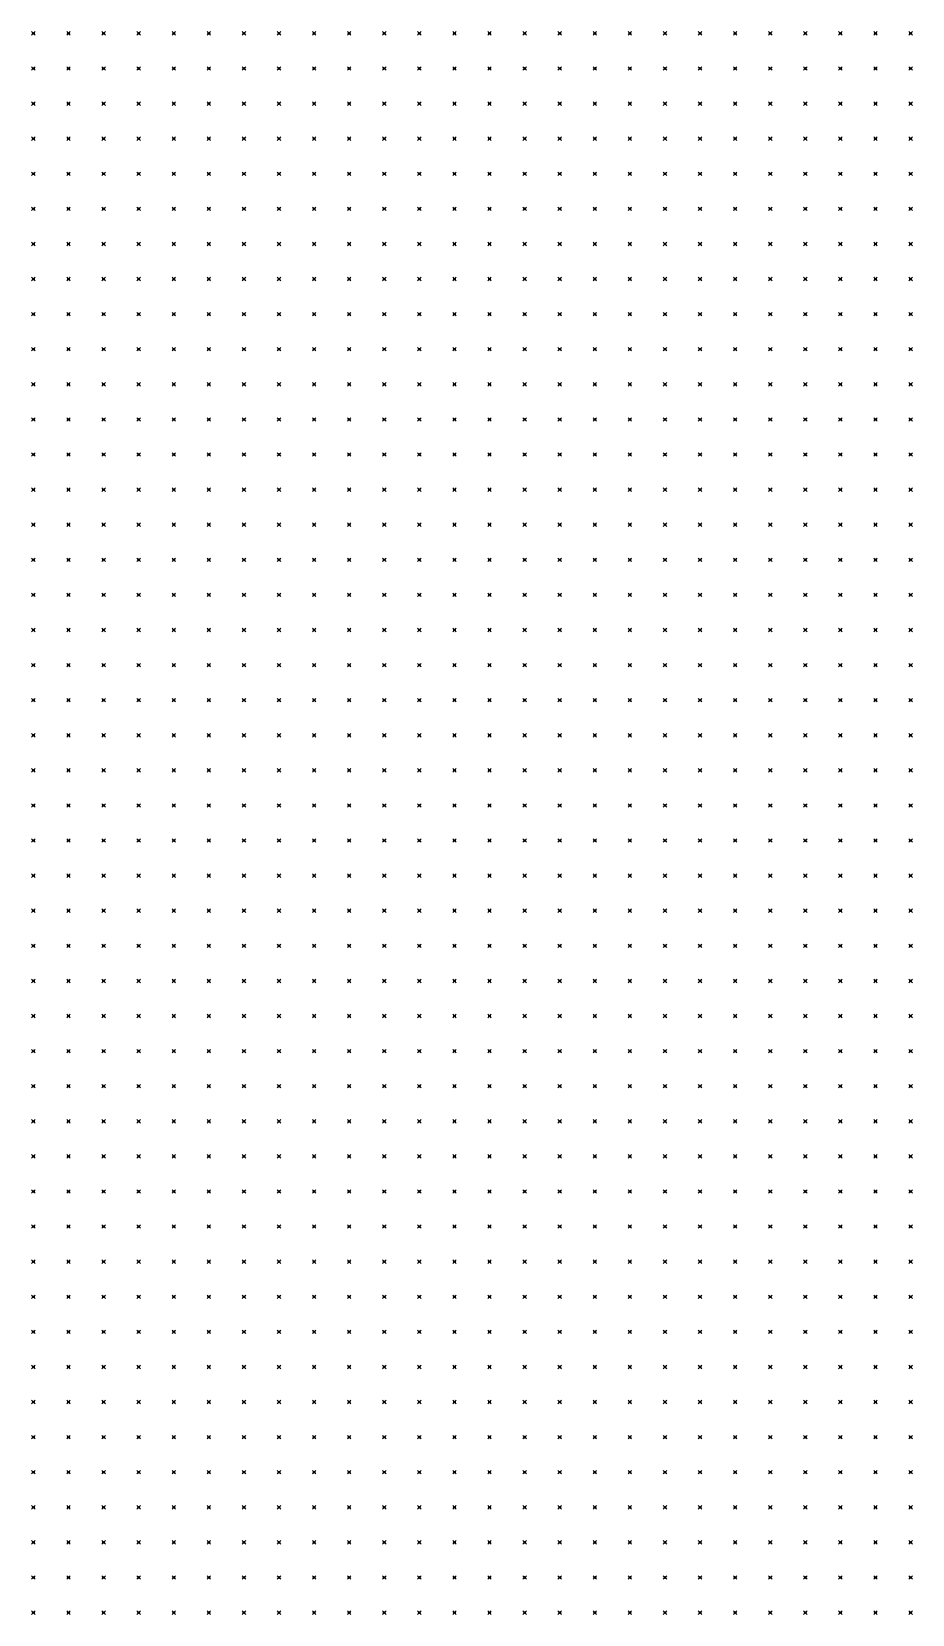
# Model space of a CAD drawing. Header units: metres. Extents: x 441556 to 446409, y 432338 to 461058.
# Drawn here: x 443955 to 444030.3, y 445565.2 to 445700.4 of the extents above; entities that cross this region are included whole.
import ezdxf

# ---------------------------------------------------------------- set-up
doc = ezdxf.new("R2010")
doc.units = ezdxf.units.M
doc.header["$MEASUREMENT"] = 0
doc.header["$PDMODE"] = 35
doc.header["$PDSIZE"] = 0.15
doc.layers.add('DTM-NOK-RevN_POINTS', color=91, linetype='Continuous')

msp = doc.modelspace()

# ---------------------------------------------------------------- linework, layer by layer
at = {"layer": 'DTM-NOK-RevN_POINTS'}
for p in [(443955.189, 445700.294, 395.166), (443958.189, 445700.294, 393.133), (443961.188, 445700.294, 391.348), (443964.187, 445700.294, 389.669), (443967.187, 445700.294, 387.248), (443970.186, 445700.294, 385.604), (443973.185, 445700.294, 383.741), (443976.185, 445700.294, 381.841), (443979.184, 445700.294, 379.428), (443982.183, 445700.294, 377.111), (443985.183, 445700.294, 375.407), (443988.182, 445700.294, 373.118), (443991.181, 445700.294, 371.125), (443994.181, 445700.294, 368.842), (443997.18, 445700.294, 366.744), (444000.18, 445700.294, 364.778), (444003.179, 445700.294, 362.876), (444006.178, 445700.294, 360.97), (444009.178, 445700.294, 359.061), (444012.177, 445700.294, 356.714), (444015.176, 445700.294, 353.985), (444018.176, 445700.294, 351.684), (444021.175, 445700.294, 350.128), (444024.174, 445700.294, 347.262), (444027.174, 445700.294, 344.789), (444030.173, 445700.294, 343.339), (443955.189, 445697.295, 396.848), (443958.189, 445697.295, 394.856), (443961.188, 445697.295, 392.865), (443964.187, 445697.295, 390.9), (443967.187, 445697.295, 388.601), (443970.186, 445697.295, 386.693), (443973.185, 445697.295, 384.74), (443976.185, 445697.295, 382.704), (443979.184, 445697.295, 380.777), (443982.183, 445697.295, 378.298), (443985.183, 445697.295, 376.303), (443988.182, 445697.295, 374.104), (443991.181, 445697.295, 371.875), (443994.181, 445697.295, 369.471), (443997.18, 445697.295, 367.371), (444000.18, 445697.295, 365.458), (444003.179, 445697.295, 363.371), (444006.178, 445697.295, 361.486), (444009.178, 445697.295, 359.45), (444012.177, 445697.295, 357.192), (444015.176, 445697.295, 354.633), (444018.176, 445697.295, 352.14), (444021.175, 445697.295, 350.297), (444024.174, 445697.295, 347.38), (444027.174, 445697.295, 345.311), (444030.173, 445697.295, 343.683), (443955.189, 445694.295, 398.084), (443958.189, 445694.295, 396.15), (443961.188, 445694.295, 394.16), (443964.187, 445694.295, 392.027), (443967.187, 445694.295, 389.882), (443970.186, 445694.295, 387.865), (443973.185, 445694.295, 385.906), (443976.185, 445694.295, 383.844), (443979.184, 445694.295, 381.635), (443982.183, 445694.295, 379.45), (443985.183, 445694.295, 377.225), (443988.182, 445694.295, 374.738), (443991.181, 445694.295, 372.628), (443994.181, 445694.295, 370.333), (443997.18, 445694.295, 368.076), (444000.18, 445694.295, 365.916), (444003.179, 445694.295, 363.817), (444006.178, 445694.295, 361.898), (444009.178, 445694.295, 359.924), (444012.177, 445694.295, 357.794), (444015.176, 445694.295, 355.36), (444018.176, 445694.295, 352.872), (444021.175, 445694.295, 350.827), (444024.174, 445694.295, 348.229), (444027.174, 445694.295, 346.4), (444030.173, 445694.295, 344.581), (443955.189, 445691.296, 399.517), (443958.189, 445691.296, 397.162), (443961.188, 445691.296, 395.187), (443964.187, 445691.296, 393.191), (443967.187, 445691.296, 390.999), (443970.186, 445691.296, 388.925), (443973.185, 445691.296, 387.012), (443976.185, 445691.296, 384.894), (443979.184, 445691.296, 382.83), (443982.183, 445691.296, 380.69), (443985.183, 445691.296, 378.197), (443988.182, 445691.296, 375.863), (443991.181, 445691.296, 373.46), (443994.181, 445691.296, 371.089), (443997.18, 445691.296, 368.879), (444000.18, 445691.296, 366.624), (444003.179, 445691.296, 364.316), (444006.178, 445691.296, 362.382), (444009.178, 445691.296, 360.409), (444012.177, 445691.296, 358.343), (444015.176, 445691.296, 356.289), (444018.176, 445691.296, 353.731), (444021.175, 445691.296, 351.547), (444024.174, 445691.296, 349.685), (444027.174, 445691.296, 347.776), (444030.173, 445691.296, 345.569), (443955.189, 445688.296, 400.676), (443958.189, 445688.296, 398.524), (443961.188, 445688.296, 396.292), (443964.187, 445688.296, 394.222), (443967.187, 445688.296, 391.977), (443970.186, 445688.296, 390.172), (443973.185, 445688.296, 388.175), (443976.185, 445688.296, 385.919), (443979.184, 445688.296, 383.762), (443982.183, 445688.296, 381.452), (443985.183, 445688.296, 379.268), (443988.182, 445688.296, 376.927), (443991.181, 445688.296, 374.445), (443994.181, 445688.296, 371.97), (443997.18, 445688.296, 369.486), (444000.18, 445688.296, 367.148), (444003.179, 445688.296, 364.803), (444006.178, 445688.296, 362.98), (444009.178, 445688.296, 361.113), (444012.177, 445688.296, 359.06), (444015.176, 445688.296, 356.654), (444018.176, 445688.296, 354.59), (444021.175, 445688.296, 352.304), (444024.174, 445688.296, 350.53), (444027.174, 445688.296, 348.845), (444030.173, 445688.296, 346.691), (443955.189, 445685.297, 401.458), (443958.189, 445685.297, 399.118), (443961.188, 445685.297, 397.085), (443964.187, 445685.297, 395.296), (443967.187, 445685.297, 393.136), (443970.186, 445685.297, 391.289), (443973.185, 445685.297, 389.184), (443976.185, 445685.297, 387.013), (443979.184, 445685.297, 384.447), (443982.183, 445685.297, 382.256), (443985.183, 445685.297, 380.044), (443988.182, 445685.297, 377.561), (443991.181, 445685.297, 375.254), (443994.181, 445685.297, 372.785), (443997.18, 445685.297, 370.359), (444000.18, 445685.297, 367.956), (444003.179, 445685.297, 365.523), (444006.178, 445685.297, 363.639), (444009.178, 445685.297, 361.666), (444012.177, 445685.297, 359.676), (444015.176, 445685.297, 357.643), (444018.176, 445685.297, 355.423), (444021.175, 445685.297, 353.06), (444024.174, 445685.297, 351.237), (444027.174, 445685.297, 349.727), (444030.173, 445685.297, 347.396), (443955.189, 445682.298, 402.219), (443958.189, 445682.298, 399.969), (443961.188, 445682.298, 398.024), (443964.187, 445682.298, 396.38), (443967.187, 445682.298, 394.685), (443970.186, 445682.298, 393.132), (443973.185, 445682.298, 390.496), (443976.185, 445682.298, 387.738), (443979.184, 445682.298, 385.28), (443982.183, 445682.298, 382.478), (443985.183, 445682.298, 380.883), (443988.182, 445682.298, 378.455), (443991.181, 445682.298, 376.42), (443994.181, 445682.298, 373.656), (443997.18, 445682.298, 371.176), (444000.18, 445682.298, 368.765), (444003.179, 445682.298, 366.414), (444006.178, 445682.298, 364.229), (444009.178, 445682.298, 362.553), (444012.177, 445682.298, 360.616), (444015.176, 445682.298, 358.496), (444018.176, 445682.298, 356.177), (444021.175, 445682.298, 354.21), (444024.174, 445682.298, 352.217), (444027.174, 445682.298, 350.615), (444030.173, 445682.298, 348.419), (443955.189, 445679.298, 402.831), (443958.189, 445679.298, 400.848), (443961.188, 445679.298, 399.6), (443964.187, 445679.298, 398.145), (443967.187, 445679.298, 396.246), (443970.186, 445679.298, 394.206), (443973.185, 445679.298, 391.558), (443976.185, 445679.298, 388.905), (443979.184, 445679.298, 386.267), (443982.183, 445679.298, 383.726), (443985.183, 445679.298, 381.748), (443988.182, 445679.298, 379.368), (443991.181, 445679.298, 377.024), (443994.181, 445679.298, 374.591), (443997.18, 445679.298, 372.034), (444000.18, 445679.298, 369.651), (444003.179, 445679.298, 367.508), (444006.178, 445679.298, 365.278), (444009.178, 445679.298, 363.496), (444012.177, 445679.298, 361.469), (444015.176, 445679.298, 358.952), (444018.176, 445679.298, 356.662), (444021.175, 445679.298, 354.88), (444024.174, 445679.298, 352.892), (444027.174, 445679.298, 351.15), (444030.173, 445679.298, 349.392), (443955.189, 445676.299, 403.936), (443958.189, 445676.299, 402.642), (443961.188, 445676.299, 401.271), (443964.187, 445676.299, 400.286), (443967.187, 445676.299, 397.816), (443970.186, 445676.299, 395.602), (443973.185, 445676.299, 393.354), (443976.185, 445676.299, 390.167), (443979.184, 445676.299, 387.559), (443982.183, 445676.299, 384.877), (443985.183, 445676.299, 382.914), (443988.182, 445676.299, 380.578), (443991.181, 445676.299, 377.702), (443994.181, 445676.299, 375.099), (443997.18, 445676.299, 373.064), (444000.18, 445676.299, 370.824), (444003.179, 445676.299, 368.546), (444006.178, 445676.299, 366.497), (444009.178, 445676.299, 364.493), (444012.177, 445676.299, 362.36), (444015.176, 445676.299, 359.701), (444018.176, 445676.299, 357.668), (444021.175, 445676.299, 355.549), (444024.174, 445676.299, 353.523), (444027.174, 445676.299, 351.764), (444030.173, 445676.299, 350.129), (443955.189, 445673.3, 405.904), (443958.189, 445673.3, 404.741), (443961.188, 445673.3, 403.56), (443964.187, 445673.3, 402.569), (443967.187, 445673.3, 400.772), (443970.186, 445673.3, 398.164), (443973.185, 445673.3, 395.746), (443976.185, 445673.3, 393.396), (443979.184, 445673.3, 388.501), (443982.183, 445673.3, 386.219), (443985.183, 445673.3, 383.594), (443988.182, 445673.3, 381.13), (443991.181, 445673.3, 378.838), (443994.181, 445673.3, 376.121), (443997.18, 445673.3, 373.647), (444000.18, 445673.3, 371.559), (444003.179, 445673.3, 369.365), (444006.178, 445673.3, 367.319), (444009.178, 445673.3, 365.186), (444012.177, 445673.3, 363.081), (444015.176, 445673.3, 360.75), (444018.176, 445673.3, 358.372), (444021.175, 445673.3, 356.382), (444024.174, 445673.3, 354.495), (444027.174, 445673.3, 352.877), (444030.173, 445673.3, 351.063), (443955.189, 445670.3, 408.683), (443958.189, 445670.3, 406.998), (443961.188, 445670.3, 405.815), (443964.187, 445670.3, 404.671), (443967.187, 445670.3, 403.134), (443970.186, 445670.3, 401.137), (443973.185, 445670.3, 398.329), (443976.185, 445670.3, 395.761), (443979.184, 445670.3, 390.276), (443982.183, 445670.3, 387.075), (443985.183, 445670.3, 384.653), (443988.182, 445670.3, 382.057), (443991.181, 445670.3, 379.471), (443994.181, 445670.3, 376.947), (443997.18, 445670.3, 374.87), (444000.18, 445670.3, 372.887), (444003.179, 445670.3, 370.44), (444006.178, 445670.3, 368.166), (444009.178, 445670.3, 365.932), (444012.177, 445670.3, 363.653), (444015.176, 445670.3, 361.36), (444018.176, 445670.3, 359.185), (444021.175, 445670.3, 357.048), (444024.174, 445670.3, 355.49), (444027.174, 445670.3, 354.17), (444030.173, 445670.3, 352.294), (443955.189, 445667.301, 411.998), (443958.189, 445667.301, 409.681), (443961.188, 445667.301, 407.976), (443964.187, 445667.301, 406.563), (443967.187, 445667.301, 405.678), (443970.186, 445667.301, 403.317), (443973.185, 445667.301, 400.468), (443976.185, 445667.301, 396.839), (443979.184, 445667.301, 393.063), (443982.183, 445667.301, 389.419), (443985.183, 445667.301, 385.61), (443988.182, 445667.301, 383.207), (443991.181, 445667.301, 380.597), (443994.181, 445667.301, 378.273), (443997.18, 445667.301, 376.081), (444000.18, 445667.301, 374.141), (444003.179, 445667.301, 371.68), (444006.178, 445667.301, 369.255), (444009.178, 445667.301, 366.805), (444012.177, 445667.301, 364.495), (444015.176, 445667.301, 362.027), (444018.176, 445667.301, 359.921), (444021.175, 445667.301, 357.97), (444024.174, 445667.301, 356.664), (444027.174, 445667.301, 355.649), (444030.173, 445667.301, 353.574), (443955.189, 445664.302, 415.536), (443958.189, 445664.302, 412.783), (443961.188, 445664.302, 410.372), (443964.187, 445664.302, 409.223), (443967.187, 445664.302, 407.816), (443970.186, 445664.302, 406.049), (443973.185, 445664.302, 402.49), (443976.185, 445664.302, 399.52), (443979.184, 445664.302, 395.493), (443982.183, 445664.302, 391.197), (443985.183, 445664.302, 386.66), (443988.182, 445664.302, 384.447), (443991.181, 445664.302, 382.186), (443994.181, 445664.302, 379.806), (443997.18, 445664.302, 377.55), (444000.18, 445664.302, 375.233), (444003.179, 445664.302, 372.791), (444006.178, 445664.302, 370.233), (444009.178, 445664.302, 367.793), (444012.177, 445664.302, 365.305), (444015.176, 445664.302, 362.984), (444018.176, 445664.302, 360.887), (444021.175, 445664.302, 359.131), (444024.174, 445664.302, 357.965), (444027.174, 445664.302, 357.141), (444030.173, 445664.302, 355.083), (443955.189, 445661.302, 419.011), (443958.189, 445661.302, 416.469), (443961.188, 445661.302, 413.722), (443964.187, 445661.302, 412.642), (443967.187, 445661.302, 411.373), (443970.186, 445661.302, 408.675), (443973.185, 445661.302, 405.743), (443976.185, 445661.302, 402.146), (443979.184, 445661.302, 399.177), (443982.183, 445661.302, 395.227), (443985.183, 445661.302, 392.689), (443988.182, 445661.302, 386.201), (443991.181, 445661.302, 383.703), (443994.181, 445661.302, 381.083), (443997.18, 445661.302, 378.438), (444000.18, 445661.302, 376.138), (444003.179, 445661.302, 373.631), (444006.178, 445661.302, 370.867), (444009.178, 445661.302, 368.155), (444012.177, 445661.302, 366.185), (444015.176, 445661.302, 363.801), (444018.176, 445661.302, 361.927), (444021.175, 445661.302, 360.363), (444024.174, 445661.302, 359.374), (444027.174, 445661.302, 358.615), (444030.173, 445661.302, 356.304), (443955.189, 445658.303, 421.693), (443958.189, 445658.303, 419.118), (443961.188, 445658.303, 417.089), (443964.187, 445658.303, 415.447), (443967.187, 445658.303, 413.456), (443970.186, 445658.303, 410.775), (443973.185, 445658.303, 407.925), (443976.185, 445658.303, 404.864), (443979.184, 445658.303, 402.239), (443982.183, 445658.303, 399.22), (443985.183, 445658.303, 395.511), (443988.182, 445658.303, 390.457), (443991.181, 445658.303, 386.685), (443994.181, 445658.303, 383.529), (443997.18, 445658.303, 380.536), (444000.18, 445658.303, 377.251), (444003.179, 445658.303, 374.696), (444006.178, 445658.303, 372.172), (444009.178, 445658.303, 369.531), (444012.177, 445658.303, 367.041), (444015.176, 445658.303, 364.76), (444018.176, 445658.303, 363.022), (444021.175, 445658.303, 361.757), (444024.174, 445658.303, 360.839), (444027.174, 445658.303, 359.813), (444030.173, 445658.303, 357.548), (443955.189, 445655.304, 425.456), (443958.189, 445655.304, 421.931), (443961.188, 445655.304, 419.645), (443964.187, 445655.304, 417.514), (443967.187, 445655.304, 414.722), (443970.186, 445655.304, 412.087), (443973.185, 445655.304, 409.12), (443976.185, 445655.304, 405.859), (443979.184, 445655.304, 403.542), (443982.183, 445655.304, 401.297), (443985.183, 445655.304, 398.189), (443988.182, 445655.304, 394.797), (443991.181, 445655.304, 391.183), (443994.181, 445655.304, 386.541), (443997.18, 445655.304, 383.425), (444000.18, 445655.304, 378.613), (444003.179, 445655.304, 375.683), (444006.178, 445655.304, 372.913), (444009.178, 445655.304, 370.563), (444012.177, 445655.304, 368.318), (444015.176, 445655.304, 365.663), (444018.176, 445655.304, 364.274), (444021.175, 445655.304, 363.118), (444024.174, 445655.304, 362.219), (444027.174, 445655.304, 361.068), (444030.173, 445655.304, 359.376), (443955.189, 445652.304, 427.748), (443958.189, 445652.304, 424.865), (443961.188, 445652.304, 421.993), (443964.187, 445652.304, 419.037), (443967.187, 445652.304, 416.138), (443970.186, 445652.304, 413.115), (443973.185, 445652.304, 410.278), (443976.185, 445652.304, 407.366), (443979.184, 445652.304, 404.71), (443982.183, 445652.304, 402.822), (443985.183, 445652.304, 400.634), (443988.182, 445652.304, 397.697), (443991.181, 445652.304, 393.276), (443994.181, 445652.304, 387.549), (443997.18, 445652.304, 384.189), (444000.18, 445652.304, 380.032), (444003.179, 445652.304, 376.58), (444006.178, 445652.304, 374.005), (444009.178, 445652.304, 371.677), (444012.177, 445652.304, 369.482), (444015.176, 445652.304, 367.284), (444018.176, 445652.304, 365.682), (444021.175, 445652.304, 364.669), (444024.174, 445652.304, 363.66), (444027.174, 445652.304, 362.714), (444030.173, 445652.304, 360.824), (443955.189, 445649.305, 430.769), (443958.189, 445649.305, 427.161), (443961.188, 445649.305, 424.217), (443964.187, 445649.305, 420.86), (443967.187, 445649.305, 417.587), (443970.186, 445649.305, 414.415), (443973.185, 445649.305, 411.662), (443976.185, 445649.305, 409.193), (443979.184, 445649.305, 406.64), (443982.183, 445649.305, 404.751), (443985.183, 445649.305, 402.533), (443988.182, 445649.305, 400.17), (443991.181, 445649.305, 396.785), (443994.181, 445649.305, 389.106), (443997.18, 445649.305, 385.469), (444000.18, 445649.305, 380.428), (444003.179, 445649.305, 377.347), (444006.178, 445649.305, 375.299), (444009.178, 445649.305, 372.898), (444012.177, 445649.305, 370.638), (444015.176, 445649.305, 368.492), (444018.176, 445649.305, 367.183), (444021.175, 445649.305, 366.344), (444024.174, 445649.305, 365.13), (444027.174, 445649.305, 364.436), (444030.173, 445649.305, 361.946), (443955.189, 445646.305, 432.707), (443958.189, 445646.305, 429.418), (443961.188, 445646.305, 425.934), (443964.187, 445646.305, 422.295), (443967.187, 445646.305, 419.042), (443970.186, 445646.305, 416.506), (443973.185, 445646.305, 413.671), (443976.185, 445646.305, 411.054), (443979.184, 445646.305, 409.008), (443982.183, 445646.305, 406.581), (443985.183, 445646.305, 404.384), (443988.182, 445646.305, 401.814), (443991.181, 445646.305, 398.873), (443994.181, 445646.305, 394.997), (443997.18, 445646.305, 386.227), (444000.18, 445646.305, 382.634), (444003.179, 445646.305, 379.855), (444006.178, 445646.305, 377.256), (444009.178, 445646.305, 374.413), (444012.177, 445646.305, 371.772), (444015.176, 445646.305, 369.973), (444018.176, 445646.305, 368.885), (444021.175, 445646.305, 368.078), (444024.174, 445646.305, 366.864), (444027.174, 445646.305, 365.356), (444030.173, 445646.305, 363.54), (443955.189, 445643.306, 434.505), (443958.189, 445643.306, 431.407), (443961.188, 445643.306, 427.259), (443964.187, 445643.306, 424.033), (443967.187, 445643.306, 420.693), (443970.186, 445643.306, 418.003), (443973.185, 445643.306, 415.339), (443976.185, 445643.306, 412.558), (443979.184, 445643.306, 410.167), (443982.183, 445643.306, 407.241), (443985.183, 445643.306, 404.832), (443988.182, 445643.306, 402.358), (443991.181, 445643.306, 399.582), (443994.181, 445643.306, 396.614), (443997.18, 445643.306, 391.011), (444000.18, 445643.306, 386.539), (444003.179, 445643.306, 381.346), (444006.178, 445643.306, 379.173), (444009.178, 445643.306, 377.384), (444012.177, 445643.306, 374.024), (444015.176, 445643.306, 371.592), (444018.176, 445643.306, 370.814), (444021.175, 445643.306, 369.863), (444024.174, 445643.306, 368.654), (444027.174, 445643.306, 367.211), (444030.173, 445643.306, 365.314), (443955.189, 445640.307, 436.01), (443958.189, 445640.307, 432.793), (443961.188, 445640.307, 428.981), (443964.187, 445640.307, 425.257), (443967.187, 445640.307, 422.545), (443970.186, 445640.307, 419.965), (443973.185, 445640.307, 416.471), (443976.185, 445640.307, 413.017), (443979.184, 445640.307, 410.034), (443982.183, 445640.307, 407.145), (443985.183, 445640.307, 404.253), (443988.182, 445640.307, 401.651), (443991.181, 445640.307, 398.955), (443994.181, 445640.307, 395.388), (443997.18, 445640.307, 391.695), (444000.18, 445640.307, 387.131), (444003.179, 445640.307, 382.934), (444006.178, 445640.307, 381), (444009.178, 445640.307, 378.735), (444012.177, 445640.307, 375.756), (444015.176, 445640.307, 373.41), (444018.176, 445640.307, 372.765), (444021.175, 445640.307, 371.732), (444024.174, 445640.307, 370.187), (444027.174, 445640.307, 368.454), (444030.173, 445640.307, 366.018), (443955.189, 445637.307, 435.185), (443958.189, 445637.307, 432.564), (443961.188, 445637.307, 428.845), (443964.187, 445637.307, 426.069), (443967.187, 445637.307, 423.509), (443970.186, 445637.307, 421.218), (443973.185, 445637.307, 417.467), (443976.185, 445637.307, 413.725), (443979.184, 445637.307, 409.48), (443982.183, 445637.307, 405.926), (443985.183, 445637.307, 403.161), (443988.182, 445637.307, 400.827), (443991.181, 445637.307, 397.902), (443994.181, 445637.307, 394.155), (443997.18, 445637.307, 390.346), (444000.18, 445637.307, 386.384), (444003.179, 445637.307, 383.587), (444006.178, 445637.307, 381.291), (444009.178, 445637.307, 379.407), (444012.177, 445637.307, 376.928), (444015.176, 445637.307, 375.236), (444018.176, 445637.307, 374.188), (444021.175, 445637.307, 372.827), (444024.174, 445637.307, 370.748), (444027.174, 445637.307, 368.686), (444030.173, 445637.307, 365.768), (443955.189, 445634.308, 433.928), (443958.189, 445634.308, 431.336), (443961.188, 445634.308, 428.428), (443964.187, 445634.308, 425.282), (443967.187, 445634.308, 422.471), (443970.186, 445634.308, 419.983), (443973.185, 445634.308, 417.054), (443976.185, 445634.308, 413.479), (443979.184, 445634.308, 409.164), (443982.183, 445634.308, 405.14), (443985.183, 445634.308, 402.356), (443988.182, 445634.308, 399.568), (443991.181, 445634.308, 396.673), (443994.181, 445634.308, 393.46), (443997.18, 445634.308, 388.633), (444000.18, 445634.308, 386.261), (444003.179, 445634.308, 384.227), (444006.178, 445634.308, 382.19), (444009.178, 445634.308, 380.178), (444012.177, 445634.308, 378.183), (444015.176, 445634.308, 376.634), (444018.176, 445634.308, 374.768), (444021.175, 445634.308, 372.822), (444024.174, 445634.308, 370.283), (444027.174, 445634.308, 367.927), (444030.173, 445634.308, 365.245), (443955.189, 445631.309, 432.081), (443958.189, 445631.309, 429.626), (443961.188, 445631.309, 427.049), (443964.187, 445631.309, 423.763), (443967.187, 445631.309, 420.732), (443970.186, 445631.309, 418.577), (443973.185, 445631.309, 415.857), (443976.185, 445631.309, 413.128), (443979.184, 445631.309, 409.133), (443982.183, 445631.309, 404.368), (443985.183, 445631.309, 400.936), (443988.182, 445631.309, 398.469), (443991.181, 445631.309, 395.591), (443994.181, 445631.309, 392.522), (443997.18, 445631.309, 388.659), (444000.18, 445631.309, 386.674), (444003.179, 445631.309, 384.796), (444006.178, 445631.309, 382.926), (444009.178, 445631.309, 380.895), (444012.177, 445631.309, 379.269), (444015.176, 445631.309, 377.033), (444018.176, 445631.309, 375.122), (444021.175, 445631.309, 372.802), (444024.174, 445631.309, 370.075), (444027.174, 445631.309, 367.707), (444030.173, 445631.309, 365.367), (443955.189, 445628.309, 430.247), (443958.189, 445628.309, 427.057), (443961.188, 445628.309, 424.736), (443964.187, 445628.309, 421.793), (443967.187, 445628.309, 418.743), (443970.186, 445628.309, 416.784), (443973.185, 445628.309, 414.54), (443976.185, 445628.309, 412.313), (443979.184, 445628.309, 408.639), (443982.183, 445628.309, 402.208), (443985.183, 445628.309, 399.519), (443988.182, 445628.309, 397.033), (443991.181, 445628.309, 394.547), (443994.181, 445628.309, 392.148), (443997.18, 445628.309, 388.974), (444000.18, 445628.309, 387.327), (444003.179, 445628.309, 385.351), (444006.178, 445628.309, 383.66), (444009.178, 445628.309, 381.729), (444012.177, 445628.309, 380.113), (444015.176, 445628.309, 377.689), (444018.176, 445628.309, 375.454), (444021.175, 445628.309, 373.3), (444024.174, 445628.309, 370.925), (444027.174, 445628.309, 368.643), (444030.173, 445628.309, 366.403), (443955.189, 445625.31, 428.227), (443958.189, 445625.31, 424.998), (443961.188, 445625.31, 422.203), (443964.187, 445625.31, 419.253), (443967.187, 445625.31, 416.963), (443970.186, 445625.31, 415.064), (443973.185, 445625.31, 413.057), (443976.185, 445625.31, 410.928), (443979.184, 445625.31, 406.815), (443982.183, 445625.31, 401.126), (443985.183, 445625.31, 398.68), (443988.182, 445625.31, 396.306), (443991.181, 445625.31, 394.278), (443994.181, 445625.31, 392.306), (443997.18, 445625.31, 390.211), (444000.18, 445625.31, 388.21), (444003.179, 445625.31, 386.307), (444006.178, 445625.31, 384.658), (444009.178, 445625.31, 382.951), (444012.177, 445625.31, 381.051), (444015.176, 445625.31, 378.497), (444018.176, 445625.31, 376.301), (444021.175, 445625.31, 374.163), (444024.174, 445625.31, 371.73), (444027.174, 445625.31, 369.662), (444030.173, 445625.31, 368.139), (443955.189, 445622.311, 426.47), (443958.189, 445622.311, 422.615), (443961.188, 445622.311, 419.981), (443964.187, 445622.311, 417.56), (443967.187, 445622.311, 415.362), (443970.186, 445622.311, 413.304), (443973.185, 445622.311, 411.38), (443976.185, 445622.311, 409.265), (443979.184, 445622.311, 405.677), (443982.183, 445622.311, 402.057), (443985.183, 445622.311, 398.748), (443988.182, 445622.311, 396.622), (443991.181, 445622.311, 394.736), (443994.181, 445622.311, 392.889), (443997.18, 445622.311, 390.906), (444000.18, 445622.311, 388.929), (444003.179, 445622.311, 387.418), (444006.178, 445622.311, 385.855), (444009.178, 445622.311, 383.771), (444012.177, 445622.311, 381.599), (444015.176, 445622.311, 378.96), (444018.176, 445622.311, 377.049), (444021.175, 445622.311, 374.99), (444024.174, 445622.311, 372.907), (444027.174, 445622.311, 371.537), (444030.173, 445622.311, 369.945), (443955.189, 445619.311, 426.036), (443958.189, 445619.311, 421.409), (443961.188, 445619.311, 418.559), (443964.187, 445619.311, 416.258), (443967.187, 445619.311, 414.19), (443970.186, 445619.311, 412.241), (443973.185, 445619.311, 409.975), (443976.185, 445619.311, 407.682), (443979.184, 445619.311, 404.571), (443982.183, 445619.311, 401.48), (443985.183, 445619.311, 399.4), (443988.182, 445619.311, 397.317), (443991.181, 445619.311, 394.989), (443994.181, 445619.311, 393.263), (443997.18, 445619.311, 391.62), (444000.18, 445619.311, 389.754), (444003.179, 445619.311, 388.122), (444006.178, 445619.311, 386.434), (444009.178, 445619.311, 384.064), (444012.177, 445619.311, 381.806), (444015.176, 445619.311, 379.454), (444018.176, 445619.311, 377.461), (444021.175, 445619.311, 375.667), (444024.174, 445619.311, 374.137), (444027.174, 445619.311, 372.872), (444030.173, 445619.311, 371.297), (443955.189, 445616.312, 425.163), (443958.189, 445616.312, 422.216), (443961.188, 445616.312, 417.455), (443964.187, 445616.312, 415.848), (443967.187, 445616.312, 413.885), (443970.186, 445616.312, 412.161), (443973.185, 445616.312, 410.284), (443976.185, 445616.312, 406.936), (443979.184, 445616.312, 404.398), (443982.183, 445616.312, 401.924), (443985.183, 445616.312, 400.241), (443988.182, 445616.312, 397.884), (443991.181, 445616.312, 395.765), (443994.181, 445616.312, 393.945), (443997.18, 445616.312, 392.181), (444000.18, 445616.312, 390.43), (444003.179, 445616.312, 388.565), (444006.178, 445616.312, 386.706), (444009.178, 445616.312, 384.629), (444012.177, 445616.312, 382.171), (444015.176, 445616.312, 380.117), (444018.176, 445616.312, 378.332), (444021.175, 445616.312, 376.733), (444024.174, 445616.312, 375.059), (444027.174, 445616.312, 373.682), (444030.173, 445616.312, 372.346), (443955.189, 445613.312, 423.277), (443958.189, 445613.312, 420.155), (443961.188, 445613.312, 418.008), (443964.187, 445613.312, 416.102), (443967.187, 445613.312, 414.141), (443970.186, 445613.312, 412.205), (443973.185, 445613.312, 410.16), (443976.185, 445613.312, 407.745), (443979.184, 445613.312, 405.032), (443982.183, 445613.312, 402.62), (443985.183, 445613.312, 400.436), (443988.182, 445613.312, 398.35), (443991.181, 445613.312, 396.348), (443994.181, 445613.312, 394.403), (443997.18, 445613.312, 392.29), (444000.18, 445613.312, 390.384), (444003.179, 445613.312, 388.557), (444006.178, 445613.312, 386.767), (444009.178, 445613.312, 384.817), (444012.177, 445613.312, 383.144), (444015.176, 445613.312, 380.994), (444018.176, 445613.312, 379.305), (444021.175, 445613.312, 377.722), (444024.174, 445613.312, 376.12), (444027.174, 445613.312, 374.638), (444030.173, 445613.312, 372.911), (443955.189, 445610.313, 423.057), (443958.189, 445610.313, 420.732), (443961.188, 445610.313, 418.511), (443964.187, 445610.313, 416.423), (443967.187, 445610.313, 414.398), (443970.186, 445610.313, 411.659), (443973.185, 445610.313, 409.622), (443976.185, 445610.313, 407.519), (443979.184, 445610.313, 405.256), (443982.183, 445610.313, 402.982), (443985.183, 445610.313, 400.67), (443988.182, 445610.313, 398.749), (443991.181, 445610.313, 396.821), (443994.181, 445610.313, 394.482), (443997.18, 445610.313, 392.613), (444000.18, 445610.313, 390.279), (444003.179, 445610.313, 388.658), (444006.178, 445610.313, 387.198), (444009.178, 445610.313, 385.534), (444012.177, 445610.313, 383.688), (444015.176, 445610.313, 381.697), (444018.176, 445610.313, 379.874), (444021.175, 445610.313, 378.293), (444024.174, 445610.313, 376.776), (444027.174, 445610.313, 375.115), (444030.173, 445610.313, 373.416), (443955.189, 445607.314, 423.125), (443958.189, 445607.314, 420.894), (443961.188, 445607.314, 418.649), (443964.187, 445607.314, 416.625), (443967.187, 445607.314, 414.691), (443970.186, 445607.314, 412.526), (443973.185, 445607.314, 410.384), (443976.185, 445607.314, 408.095), (443979.184, 445607.314, 405.854), (443982.183, 445607.314, 403.231), (443985.183, 445607.314, 401.034), (443988.182, 445607.314, 399.061), (443991.181, 445607.314, 397.332), (443994.181, 445607.314, 395.082), (443997.18, 445607.314, 392.675), (444000.18, 445607.314, 390.58), (444003.179, 445607.314, 388.933), (444006.178, 445607.314, 387.352), (444009.178, 445607.314, 385.885), (444012.177, 445607.314, 384.36), (444015.176, 445607.314, 382.696), (444018.176, 445607.314, 381.223), (444021.175, 445607.314, 379.39), (444024.174, 445607.314, 377.742), (444027.174, 445607.314, 376.082), (444030.173, 445607.314, 374.328), (443955.189, 445604.314, 423.08), (443958.189, 445604.314, 421.003), (443961.188, 445604.314, 419.026), (443964.187, 445604.314, 416.93), (443967.187, 445604.314, 414.916), (443970.186, 445604.314, 413.009), (443973.185, 445604.314, 410.768), (443976.185, 445604.314, 408.217), (443979.184, 445604.314, 405.715), (443982.183, 445604.314, 403.418), (443985.183, 445604.314, 401.528), (443988.182, 445604.314, 399.428), (443991.181, 445604.314, 397.562), (443994.181, 445604.314, 395.458), (443997.18, 445604.314, 392.978), (444000.18, 445604.314, 390.967), (444003.179, 445604.314, 389.575), (444006.178, 445604.314, 388.201), (444009.178, 445604.314, 387.065), (444012.177, 445604.314, 385.746), (444015.176, 445604.314, 384.657), (444018.176, 445604.314, 383.103), (444021.175, 445604.314, 381.411), (444024.174, 445604.314, 379.26), (444027.174, 445604.314, 377.434), (444030.173, 445604.314, 375.701), (443955.189, 445601.315, 423.827), (443958.189, 445601.315, 421.768), (443961.188, 445601.315, 419.7), (443964.187, 445601.315, 417.542), (443967.187, 445601.315, 415.5), (443970.186, 445601.315, 413.458), (443973.185, 445601.315, 411.204), (443976.185, 445601.315, 409.159), (443979.184, 445601.315, 406.697), (443982.183, 445601.315, 404.465), (443985.183, 445601.315, 402.562), (443988.182, 445601.315, 400.528), (443991.181, 445601.315, 398.185), (443994.181, 445601.315, 395.96), (443997.18, 445601.315, 393.993), (444000.18, 445601.315, 392.307), (444003.179, 445601.315, 391.16), (444006.178, 445601.315, 389.966), (444009.178, 445601.315, 389), (444012.177, 445601.315, 387.823), (444015.176, 445601.315, 386.555), (444018.176, 445601.315, 384.98), (444021.175, 445601.315, 382.809), (444024.174, 445601.315, 380.828), (444027.174, 445601.315, 378.93), (444030.173, 445601.315, 377.252), (443955.189, 445598.316, 424.96), (443958.189, 445598.316, 422.554), (443961.188, 445598.316, 420.48), (443964.187, 445598.316, 418.605), (443967.187, 445598.316, 416.701), (443970.186, 445598.316, 415.211), (443973.185, 445598.316, 413.275), (443976.185, 445598.316, 411.476), (443979.184, 445598.316, 409.135), (443982.183, 445598.316, 406.775), (443985.183, 445598.316, 404.579), (443988.182, 445598.316, 402.325), (443991.181, 445598.316, 399.839), (443994.181, 445598.316, 397.772), (443997.18, 445598.316, 395.796), (444000.18, 445598.316, 394.399), (444003.179, 445598.316, 393.163), (444006.178, 445598.316, 392.097), (444009.178, 445598.316, 391.621), (444012.177, 445598.316, 390.081), (444015.176, 445598.316, 388.314), (444018.176, 445598.316, 386.73), (444021.175, 445598.316, 384.743), (444024.174, 445598.316, 382.731), (444027.174, 445598.316, 380.614), (444030.173, 445598.316, 378.799), (443955.189, 445595.316, 426.712), (443958.189, 445595.316, 424.082), (443961.188, 445595.316, 422.074), (443964.187, 445595.316, 420.522), (443967.187, 445595.316, 418.998), (443970.186, 445595.316, 417.372), (443973.185, 445595.316, 415.135), (443976.185, 445595.316, 412.825), (443979.184, 445595.316, 410.825), (443982.183, 445595.316, 408.893), (443985.183, 445595.316, 406.709), (443988.182, 445595.316, 404.573), (443991.181, 445595.316, 402.054), (443994.181, 445595.316, 400.156), (443997.18, 445595.316, 398.198), (444000.18, 445595.316, 396.612), (444003.179, 445595.316, 395.733), (444006.178, 445595.316, 394.681), (444009.178, 445595.316, 393.695), (444012.177, 445595.316, 392.1), (444015.176, 445595.316, 390.278), (444018.176, 445595.316, 388.469), (444021.175, 445595.316, 386.098), (444024.174, 445595.316, 383.948), (444027.174, 445595.316, 382.076), (444030.173, 445595.316, 380.402), (443955.189, 445592.317, 428.451), (443958.189, 445592.317, 426.398), (443961.188, 445592.317, 424.29), (443964.187, 445592.317, 422.749), (443967.187, 445592.317, 420.9), (443970.186, 445592.317, 419.02), (443973.185, 445592.317, 416.704), (443976.185, 445592.317, 414.507), (443979.184, 445592.317, 412.126), (443982.183, 445592.317, 410.044), (443985.183, 445592.317, 408.218), (443988.182, 445592.317, 406.024), (443991.181, 445592.317, 403.952), (443994.181, 445592.317, 401.876), (443997.18, 445592.317, 400.125), (444000.18, 445592.317, 398.807), (444003.179, 445592.317, 397.71), (444006.178, 445592.317, 396.29), (444009.178, 445592.317, 395.14), (444012.177, 445592.317, 393.422), (444015.176, 445592.317, 391.867), (444018.176, 445592.317, 389.75), (444021.175, 445592.317, 387.545), (444024.174, 445592.317, 385.132), (444027.174, 445592.317, 383.343), (444030.173, 445592.317, 381.283), (443955.189, 445589.318, 430.214), (443958.189, 445589.318, 427.863), (443961.188, 445589.318, 425.737), (443964.187, 445589.318, 423.996), (443967.187, 445589.318, 422.072), (443970.186, 445589.318, 420.105), (443973.185, 445589.318, 417.95), (443976.185, 445589.318, 415.554), (443979.184, 445589.318, 413.423), (443982.183, 445589.318, 411.18), (443985.183, 445589.318, 409.335), (443988.182, 445589.318, 407.393), (443991.181, 445589.318, 405.434), (443994.181, 445589.318, 403.678), (443997.18, 445589.318, 402.003), (444000.18, 445589.318, 400.553), (444003.179, 445589.318, 399.216), (444006.178, 445589.318, 397.655), (444009.178, 445589.318, 396.144), (444012.177, 445589.318, 394.33), (444015.176, 445589.318, 392.824), (444018.176, 445589.318, 391.283), (444021.175, 445589.318, 389.106), (444024.174, 445589.318, 386.329), (444027.174, 445589.318, 384.628), (444030.173, 445589.318, 382.122), (443955.189, 445586.318, 431.16), (443958.189, 445586.318, 428.807), (443961.188, 445586.318, 426.661), (443964.187, 445586.318, 425.025), (443967.187, 445586.318, 422.985), (443970.186, 445586.318, 421.162), (443973.185, 445586.318, 419.113), (443976.185, 445586.318, 417.03), (443979.184, 445586.318, 414.714), (443982.183, 445586.318, 412.606), (443985.183, 445586.318, 410.66), (443988.182, 445586.318, 408.73), (443991.181, 445586.318, 407.243), (443994.181, 445586.318, 405.555), (443997.18, 445586.318, 403.79), (444000.18, 445586.318, 402.174), (444003.179, 445586.318, 400.377), (444006.178, 445586.318, 398.761), (444009.178, 445586.318, 397.042), (444012.177, 445586.318, 395.273), (444015.176, 445586.318, 393.595), (444018.176, 445586.318, 392.026), (444021.175, 445586.318, 390.098), (444024.174, 445586.318, 387.879), (444027.174, 445586.318, 385.646), (444030.173, 445586.318, 383.467), (443955.189, 445583.319, 431.653), (443958.189, 445583.319, 429.901), (443961.188, 445583.319, 427.964), (443964.187, 445583.319, 425.902), (443967.187, 445583.319, 424.094), (443970.186, 445583.319, 422.52), (443973.185, 445583.319, 420.517), (443976.185, 445583.319, 418.136), (443979.184, 445583.319, 416.133), (443982.183, 445583.319, 413.757), (443985.183, 445583.319, 411.839), (443988.182, 445583.319, 410.17), (443991.181, 445583.319, 408.589), (443994.181, 445583.319, 406.832), (443997.18, 445583.319, 404.931), (444000.18, 445583.319, 403.072), (444003.179, 445583.319, 401.534), (444006.178, 445583.319, 399.555), (444009.178, 445583.319, 397.796), (444012.177, 445583.319, 395.81), (444015.176, 445583.319, 394.074), (444018.176, 445583.319, 392.657), (444021.175, 445583.319, 390.348), (444024.174, 445583.319, 388.661), (444027.174, 445583.319, 386.381), (444030.173, 445583.319, 384.321), (443955.189, 445580.32, 431.668), (443958.189, 445580.32, 429.847), (443961.188, 445580.32, 427.968), (443964.187, 445580.32, 426.171), (443967.187, 445580.32, 424.431), (443970.186, 445580.32, 422.789), (443973.185, 445580.32, 420.869), (443976.185, 445580.32, 418.955), (443979.184, 445580.32, 416.557), (443982.183, 445580.32, 414.437), (443985.183, 445580.32, 412.521), (443988.182, 445580.32, 410.687), (443991.181, 445580.32, 408.864), (443994.181, 445580.32, 406.956), (443997.18, 445580.32, 405.183), (444000.18, 445580.32, 403.435), (444003.179, 445580.32, 401.711), (444006.178, 445580.32, 399.589), (444009.178, 445580.32, 397.989), (444012.177, 445580.32, 396.16), (444015.176, 445580.32, 394.298), (444018.176, 445580.32, 392.552), (444021.175, 445580.32, 390.82), (444024.174, 445580.32, 388.965), (444027.174, 445580.32, 386.788), (444030.173, 445580.32, 384.662), (443955.189, 445577.32, 431.563), (443958.189, 445577.32, 429.721), (443961.188, 445577.32, 427.666), (443964.187, 445577.32, 425.976), (443967.187, 445577.32, 424.195), (443970.186, 445577.32, 422.424), (443973.185, 445577.32, 420.594), (443976.185, 445577.32, 418.778), (443979.184, 445577.32, 416.693), (443982.183, 445577.32, 414.534), (443985.183, 445577.32, 412.664), (443988.182, 445577.32, 410.836), (443991.181, 445577.32, 408.964), (443994.181, 445577.32, 407.109), (443997.18, 445577.32, 404.944), (444000.18, 445577.32, 402.845), (444003.179, 445577.32, 401.463), (444006.178, 445577.32, 399.557), (444009.178, 445577.32, 397.817), (444012.177, 445577.32, 396.135), (444015.176, 445577.32, 394.188), (444018.176, 445577.32, 392.266), (444021.175, 445577.32, 390.374), (444024.174, 445577.32, 388.497), (444027.174, 445577.32, 386.456), (444030.173, 445577.32, 384.328), (443955.189, 445574.321, 430.599), (443958.189, 445574.321, 428.786), (443961.188, 445574.321, 426.933), (443964.187, 445574.321, 425.165), (443967.187, 445574.321, 423.394), (443970.186, 445574.321, 421.529), (443973.185, 445574.321, 419.735), (443976.185, 445574.321, 417.94), (443979.184, 445574.321, 415.742), (443982.183, 445574.321, 413.913), (443985.183, 445574.321, 411.906), (443988.182, 445574.321, 409.945), (443991.181, 445574.321, 408.069), (443994.181, 445574.321, 405.684), (443997.18, 445574.321, 403.872), (444000.18, 445574.321, 402.26), (444003.179, 445574.321, 400.367), (444006.178, 445574.321, 398.665), (444009.178, 445574.321, 396.992), (444012.177, 445574.321, 395.323), (444015.176, 445574.321, 393.178), (444018.176, 445574.321, 391.373), (444021.175, 445574.321, 389.603), (444024.174, 445574.321, 387.665), (444027.174, 445574.321, 385.681), (444030.173, 445574.321, 383.481), (443955.189, 445571.321, 429.227), (443958.189, 445571.321, 427.604), (443961.188, 445571.321, 425.563), (443964.187, 445571.321, 423.929), (443967.187, 445571.321, 422.148), (443970.186, 445571.321, 419.924), (443973.185, 445571.321, 417.851), (443976.185, 445571.321, 415.943), (443979.184, 445571.321, 413.782), (443982.183, 445571.321, 412.329), (443985.183, 445571.321, 410.584), (443988.182, 445571.321, 408.753), (443991.181, 445571.321, 406.656), (443994.181, 445571.321, 404.334), (443997.18, 445571.321, 402.497), (444000.18, 445571.321, 400.808), (444003.179, 445571.321, 398.862), (444006.178, 445571.321, 397.338), (444009.178, 445571.321, 395.27), (444012.177, 445571.321, 393.352), (444015.176, 445571.321, 391.393), (444018.176, 445571.321, 389.847), (444021.175, 445571.321, 388.374), (444024.174, 445571.321, 386.646), (444027.174, 445571.321, 384.754), (444030.173, 445571.321, 382.428), (443955.189, 445568.322, 427.605), (443958.189, 445568.322, 425.647), (443961.188, 445568.322, 423.584), (443964.187, 445568.322, 422.005), (443967.187, 445568.322, 420.039), (443970.186, 445568.322, 418.101), (443973.185, 445568.322, 416.153), (443976.185, 445568.322, 414.067), (443979.184, 445568.322, 412.141), (443982.183, 445568.322, 410.403), (443985.183, 445568.322, 408.465), (443988.182, 445568.322, 407.107), (443991.181, 445568.322, 405.186), (443994.181, 445568.322, 402.925), (443997.18, 445568.322, 401.247), (444000.18, 445568.322, 399.101), (444003.179, 445568.322, 396.959), (444006.178, 445568.322, 395.143), (444009.178, 445568.322, 392.898), (444012.177, 445568.322, 391.342), (444015.176, 445568.322, 389.674), (444018.176, 445568.322, 388.348), (444021.175, 445568.322, 387.053), (444024.174, 445568.322, 385.427), (444027.174, 445568.322, 383.338), (444030.173, 445568.322, 381.405), (443955.189, 445565.323, 425.618), (443958.189, 445565.323, 423.635), (443961.188, 445565.323, 421.363), (443964.187, 445565.323, 419.774), (443967.187, 445565.323, 417.793), (443970.186, 445565.323, 416.04), (443973.185, 445565.323, 413.991), (443976.185, 445565.323, 412.328), (443979.184, 445565.323, 410.107), (443982.183, 445565.323, 408.118), (443985.183, 445565.323, 405.823), (443988.182, 445565.323, 404.19), (443991.181, 445565.323, 402.592), (443994.181, 445565.323, 400.47), (443997.18, 445565.323, 399.019), (444000.18, 445565.323, 396.836), (444003.179, 445565.323, 394.746), (444006.178, 445565.323, 393.017), (444009.178, 445565.323, 391.156), (444012.177, 445565.323, 389.51), (444015.176, 445565.323, 388.15), (444018.176, 445565.323, 386.722), (444021.175, 445565.323, 385.552), (444024.174, 445565.323, 383.833), (444027.174, 445565.323, 382.137), (444030.173, 445565.323, 380.372)]:
    msp.add_point(p, dxfattribs=at)

doc.saveas('drawing.dxf')
